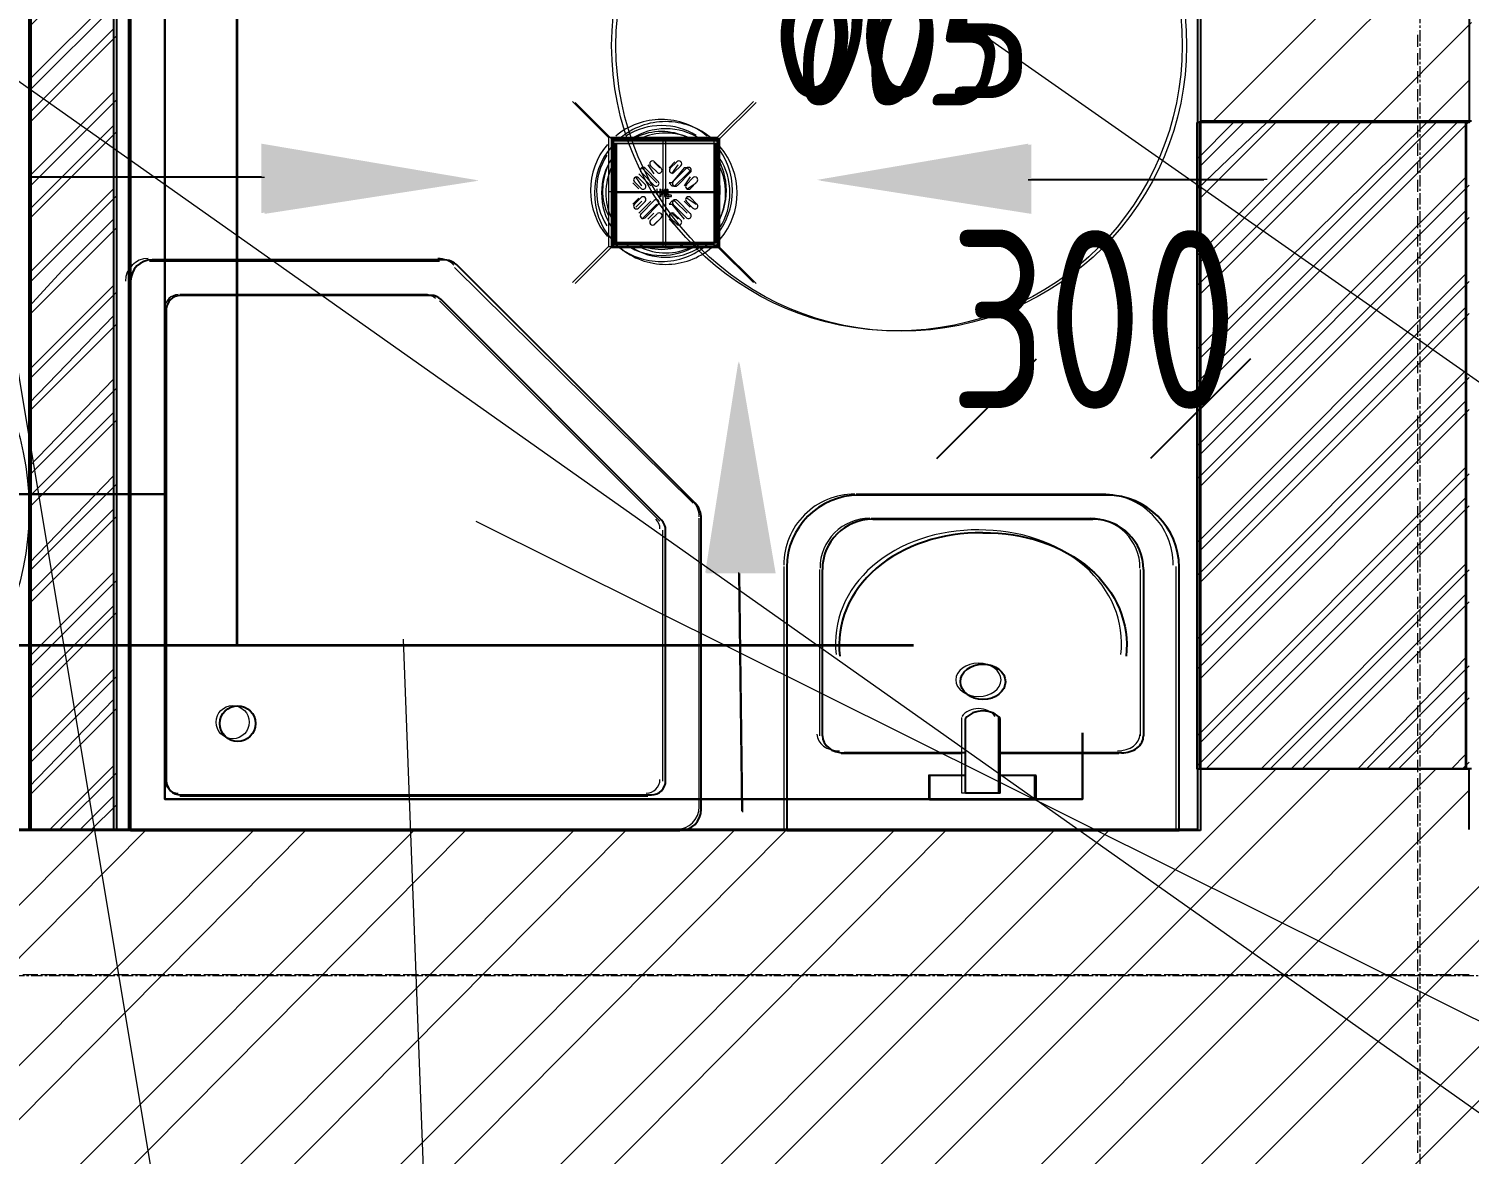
# Model space of a CAD drawing. Header units: millimetres. Extents: x -10178924 to 11692288, y -947381 to 58396.
# Drawn here: x 771508 to 773527, y -792841 to -791264 of the extents above; entities that cross this region are included whole.
import ezdxf

# ---------------------------------------------------------------- set-up
doc = ezdxf.new("R2010")
doc.units = ezdxf.units.MM
doc.linetypes.add('осевая', pattern=[50.8, 31.75, -6.35, 6.35, -6.35])
for name, color, linetype in [('PDF _PDF _Марки помещений', 5, 'Continuous'), ('PDF _ВК_В1', 5, 'Continuous'), ('PDF _ВК_Т3', 1, 'Continuous'), ('PDF _Марки помещений', 5, 'Continuous'), ('PDF _ОСНОВНАЯ', 1, 'Continuous'), ('PDF _Сантех.оборуд НЕТ НА ТХ', 4, 'Continuous'), ('PDF _Стены внутр.1', 7, 'Continuous'), ('PDF _Стены.1', 7, 'Continuous'), ('PDF _Трубопроводы', 7, 'Continuous'), ('Стены внутр.1', 7, 'Continuous'), ('ТХ пищеблок новое 12.09', 252, 'Continuous')]:
    doc.layers.add(name, color=color, linetype=linetype)
for name, color, linetype, true_color in [('PDF _Перегородки', 7, 'Continuous', 0x0037dd), ('PDF _Размеры осевые', 7, 'Continuous', 0x5d6970), ('PDF _САНТЕХНИКА', 140, 'Continuous', 0x00bfff), ('PDF _Стены отделка', 7, 'Continuous', 0xb505c2), ('PDF _штриховка', 7, 'Continuous', 0x95834a)]:
    doc.layers.add(name, color=color, linetype=linetype, true_color=true_color)
doc.layers.add('PDF _Сантехнические приборы', color=7, linetype='Continuous', lineweight=9, true_color=0x767676)
for name, color, linetype, lineweight in [('PDF _Текст', 7, 'Continuous', 5), ('ОСНОВНАЯ', 127, 'Continuous', 35), ('Перегородки', 162, 'Continuous', 9), ('Размеры осевые', 153, 'Continuous', 9), ('Сантех.оборуд НЕТ НА ТХ', 4, 'Continuous', 0), ('Сантехника', 7, 'Continuous', 18), ('Сантехнические приборы', 7, 'Continuous', 9), ('Стены.1', 7, 'Continuous', 25), ('Трубопроводы', 7, 'Continuous', 18), ('ШТРИХОВКА', 252, 'Continuous', 15)]:
    doc.layers.add(name, color=color, linetype=linetype, lineweight=lineweight)
doc.styles.add('ISOCPEUR', font='isocpeui.ttf', dxfattribs={"width": 0.9})
doc.styles.add('ISOCPEUR_1', font='isocpeur.ttf', dxfattribs={"width": 0.78, "height": 240})
doc.styles.add('PDF ISOCPEUR', font='isocpeur.ttf')

# ---------------------------------------------------------------- blocks, each defined once
blk = doc.blocks.new('СНП_Трап с  вертикальным выпуском_ с горизонтальным выпуском_HL - DN50-V261-Этаж 01_Пищеблок')
at = {"layer": 'Сантехника'}
for p, q in [((-75, 75), (-75, -75)), ((-72.9, 72.9), (-75, 75)), ((75, 75), (-75, 75)), ((-72.9, -72.9), (-72.9, 72.9)), ((-72.9, 72.9), (72.9, 72.9)), ((-70, 70), (-70, -70)), ((-70, 70), (70, 70)), ((69, 69), (-69, 69)), ((-69, 69), (-69, -69)), ((69, -69), (69, 69)), ((70, -70), (70, 70)), ((75, 75), (72.9, 72.9)), ((72.9, 72.9), (72.9, -72.9)), ((75, -75), (75, 75)), ((-75, -75), (-72.9, -72.9)), ((-75, -75), (75, -75)), ((72.9, -72.9), (-72.9, -72.9)), ((-70, -70), (70, -70)), ((-69, -69), (69, -69)), ((75, -75), (72.9, -72.9))]:
    blk.add_line(p, q, dxfattribs=at)
for radius, start, end in [(100, 90, 130), (90, 90, 122.25), (84, 90, 115.3943), (100, 50, 90), (90, 57.75, 90), (84, 64.6057, 90), (100, 139.6052, 220.3948), (100, 319.6052, 40.3948), (90, 147.0711, 212.9289), (90, 327.0711, 32.9289), (84, 154.5178, 204.8153), (84, 335.1847, 25.4822), (100, 230, 270), (90, 237.75, 270), (84, 244.6057, 270), (84, 270, 295.3943), (90, 270, 302.25), (100, 270, 310)]:
    blk.add_arc((0, 0), radius, start, end, dxfattribs=at)
at = {"layer": 'Трубопроводы'}
for p, q in [((-6.4, 34.6), (-15.6, 43.8)), ((15.6, 43.8), (6.4, 34.6)), ((-29, 12), (-38.2, 21.2)), ((-34.6, 29), (-16.3, 10.6)), ((-10.6, 16.3), (-29, 34.6)), ((-21.2, 38.2), (-12, 29)), ((29, 34.6), (10.6, 16.3)), ((12, 29), (21.2, 38.2)), ((16.3, 10.6), (34.6, 29)), ((38.2, 21.2), (29, 12)), ((-43.8, 15.6), (-34.6, 6.4)), ((34.6, 6.4), (43.8, 15.6)), ((-43.8, -15.6), (-34.6, -6.4)), ((-29, -12), (-38.2, -21.2)), ((-34.6, -29), (-16.3, -10.6)), ((-10.6, -16.3), (-29, -34.6)), ((29, -34.6), (10.6, -16.3)), ((16.3, -10.6), (34.6, -29)), ((38.2, -21.2), (29, -12)), ((34.6, -6.4), (43.8, -15.6)), ((-21.2, -38.2), (-12, -29)), ((-6.4, -34.6), (-15.6, -43.8)), ((15.6, -43.8), (6.4, -34.6)), ((12, -29), (21.2, -38.2))]:
    blk.add_line(p, q, dxfattribs=at)
at = {"layer": 'Трубопроводы', "lineweight": 9}
for p, q in [((-8.2, 4.2), (-8.2, -4.3)), ((-6.4, 1.6), (-6.4, 4.2)), ((-2.7, 0.9), (-5.7, 0.9)), ((-1.9, 1.6), (-1.9, 4.2)), ((-0.2, -4.3), (-0.2, 4.2)), ((1.7, 4.2), (1.7, -4.3)), ((3.4, -2.5), (3.4, 4.2)), ((-6.4, -4.3), (-6.4, -1.6)), ((-5.7, -0.9), (-2.7, -0.9)), ((-1.9, -1.6), (-1.9, -4.3)), ((2.4, -5), (7.4, -5)), ((7.4, -3.2), (4.2, -3.2))]:
    blk.add_line(p, q, dxfattribs=at)
at = {"layer": 'Трубопроводы'}
for centre, start, end in [((-18.4, 41), 45, 225), ((18.4, 41), 315, 135), ((-41, 18.4), 45, 225), ((-31.8, 31.8), 45, 225), ((-9.2, 31.8), 225, 45), ((9.2, 31.8), 135, 315), ((31.8, 31.8), 315, 135), ((41, 18.4), 315, 135), ((-31.8, 9.2), 225, 45), ((-13.4, 13.4), 225, 45), ((13.4, 13.4), 135, 315), ((31.8, 9.2), 135, 315), ((-41, -18.4), 135, 315), ((-31.8, -9.2), 315, 135), ((-13.4, -13.4), 315, 135), ((13.4, -13.4), 45, 225), ((31.8, -9.2), 45, 225), ((41, -18.4), 225, 45), ((-31.8, -31.8), 135, 315), ((-18.4, -41), 135, 315), ((-9.2, -31.8), 315, 135), ((9.2, -31.8), 45, 225), ((18.4, -41), 225, 45), ((31.8, -31.8), 225, 45)]:
    blk.add_arc(centre, 4, start, end, dxfattribs=at)
at = {"layer": 'Трубопроводы', "lineweight": 9}
for centre, radius, start, end in [((-7.3, 4.2), 0.875, 0, 180), ((-5.7, 1.6), 0.75, 180, 270), ((-2.7, 1.6), 0.75, 270, 360), ((-1, 4.2), 0.875, 0, 180), ((2.5, 4.2), 0.875, 0, 180), ((-7.3, -4.3), 0.875, 180, 360), ((-5.7, -1.6), 0.75, 90, 180), ((-2.7, -1.6), 0.75, 0, 90), ((-1, -4.3), 0.875, 180, 360), ((2.4, -4.3), 0.75, 180, 270), ((4.2, -2.5), 0.75, 180, 270), ((7.4, -4.1), 0.875, 270, 90)]:
    blk.add_arc(centre, radius, start, end, dxfattribs=at)
blk = doc.blocks.new('_Oblique')
at = {"color": 0, "linetype": 'ByBlock', "lineweight": -2}
blk.add_line((-0.5, -0.5), (0.5, 0.5), dxfattribs=at)
blk = doc.blocks.new('A$C5282721b')
at = {"layer": 'Перегородки', "lineweight": 20, "true_color": 0x000000, "transparency": 33554687}
h = blk.add_hatch(dxfattribs=at)
h.set_pattern_fill('ANSI32', color=18, scale=10)
h.set_pattern_definition([(45, (-3081.59, 241515.3), (-67.35192, 67.35192), []), (45, (-3036.69, 241515.3), (-67.35192, 67.35192), [])])
h.paths.add_polyline_path([(49152.073, -10813.422), (49152.073, -11596.906), (49272.073, -11596.906), (49272.073, -10813.422)])
h.paths.add_polyline_path([(49152.073, -10813.422), (49272.073, -10813.422), (49272.073, -9333.422), (49152.073, -9333.422), (49152.073, -9823.422)])
h.paths.add_polyline_path([(50792.073, -7673.422), (50792.073, -7553.422), (48997.987, -7553.422), (48997.987, -7673.422)])
h = blk.add_hatch(dxfattribs=at)
h.set_pattern_fill('ANSI32', color=18, scale=10)
h.set_pattern_definition([(45, (-2681.59, 241515.3), (-67.35192, 67.35192), []), (45, (-2636.69, 241515.3), (-67.35192, 67.35192), [])])
h.paths.add_polyline_path([(50792.073, -10604.545), (50792.073, -11091.301), (50792.073, -11510.474), (51168.725, -11510.474), (51168.725, -10604.545)])
at = {"layer": 'ШТРИХОВКА', "ltscale": 100, "true_color": 0x000000, "transparency": 33554687}
h = blk.add_hatch(dxfattribs=at)
h.set_pattern_fill('ANSI31', color=18, scale=50)
h.set_pattern_definition([(45, (-78432.53, 22970.06), (-112.2532, 112.2532), [])])
h.paths.add_polyline_path([(51172.073, -6080.061), (51172.073, -6258.074), (50792.073, -6258.074), (50792.073, -5660.061), (53709.391, -5660.061), (53709.391, -5442.061), (54269.391, -5442.061), (54269.391, -12156.906), (47519.391, -12156.906), (47519.391, -11596.906), (50792.073, -11596.906), (50792.073, -11510.474), (51172.073, -11510.474), (51172.073, -11596.906), (53709.391, -11596.906), (53709.391, -6080.061)])
h = blk.add_hatch(dxfattribs=at)
h.set_pattern_fill('ANSI31', color=18, scale=50)
h.set_pattern_definition([(45, (-81439.85, 21183.47), (-112.2532, 112.2532), [])])
h.paths.add_polyline_path([(50792.073, -7328.074), (50792.074, -7328.074), (51172.073, -7328.074), (51172.073, -10602.56), (50792.073, -10602.56)])
at = {"layer": 'PDF _Марки помещений', "color": 18, "lineweight": 9, "true_color": 0x000000, "transparency": 33554687}
for centre in [(50372.383, -10497.01), (48749.542, -11147.48)]:
    blk.add_circle(centre, 400.064, dxfattribs=at)
at = {"layer": 'ОСНОВНАЯ', "color": 18, "ltscale": 100, "true_color": 0x000000, "transparency": 33554687}
blk.add_line((50792.073, -11510.474), (50792.073, -10602.56), dxfattribs=at)
at = {"layer": 'Перегородки', "color": 18, "linetype": 'Continuous', "lineweight": 25, "true_color": 0x000000, "transparency": 33554687}
for p, q in [((49152.073, -9333.422), (49152.073, -10813.422)), ((49272.073, -9333.422), (49272.073, -10813.422)), ((49292.073, -9353.422), (49292.073, -10813.422)), ((49152.073, -10813.422), (49152.073, -11596.906)), ((49272.073, -10813.422), (49272.073, -11596.906)), ((49292.073, -10813.422), (49292.073, -11596.906))]:
    blk.add_line(p, q, dxfattribs=at)
at = {"layer": 'Размеры осевые', "color": 251, "linetype": 'осевая', "ltscale": 0.5, "transparency": 33554687}
for p, q in [((51100, -19000), (51100, 1500)), ((-9750, -11800), (57900, -11800))]:
    blk.add_line(p, q, dxfattribs=at)
at = {"layer": 'Сантех.оборуд НЕТ НА ТХ', "color": 18, "true_color": 0x000000, "transparency": 33554687}
for points in [[(49915.073, -10576.422), (49965.873, -10627.222), (49965.873, -10779.623), (50118.274, -10779.623), (50118.274, -10627.222), (49965.873, -10627.222)], [(50169.074, -10576.422), (50118.274, -10627.222)], [(50042.073, -10627.222), (50042.073, -10779.623)], [(50118.274, -10703.422), (49965.873, -10703.422)], [(49915.073, -10830.423), (49965.873, -10779.623)], [(50118.274, -10779.623), (50169.074, -10830.423)]]:
    blk.add_lwpolyline(points, dxfattribs=at)
at = {"layer": 'Сантехника', "color": 18, "true_color": 0x000000, "transparency": 33554687}
for p, q in [((49729.647, -10796.906), (49322.073, -10796.906)), ((50083.287, -11138.12), (49750.86, -10805.693)), ((49292.073, -10826.906), (49292.073, -11596.906)), ((49713.079, -10846.906), (49362.073, -10846.906)), ((50036.216, -11161.759), (49727.221, -10852.764)), ((49342.073, -10866.906), (49342.073, -11526.906)), ((50092.073, -11566.906), (50092.073, -11159.333)), ((50042.073, -11526.906), (50042.073, -11175.901)), ((49362.073, -11546.906), (50022.073, -11546.906)), ((49292.073, -11596.906), (50062.073, -11596.906))]:
    blk.add_line(p, q, dxfattribs=at)
blk.add_circle((49442.073, -11446.906), 25, dxfattribs=at)
for centre, radius, start, end in [((49322.073, -10826.906), 30, 90, 180), ((49729.647, -10826.906), 30, 45, 90), ((49362.073, -10866.906), 20, 90, 180), ((49713.079, -10866.906), 20, 45, 90), ((50062.073, -11159.333), 30, 0, 45), ((50022.073, -11175.901), 20, 0, 45), ((49362.073, -11526.906), 20, 180, 270), ((50022.073, -11526.906), 20, 270, 0), ((50062.073, -11566.906), 30, 270, 0)]:
    blk.add_arc(centre, radius, start, end, dxfattribs=at)
at = {"layer": 'Сантехнические приборы', "color": 18, "true_color": 0x000000, "transparency": 33554559}
for points in [[(49479.723, -10681.94), (49153.755, -10681.94)], [(49479.723, -10681.94), (49153.755, -10681.94)], [(50554.997, -10684.056), (50885.199, -10684.056)], [(50554.997, -10684.056), (50885.199, -10684.056)], [(50145.553, -11236.51), (50149.787, -11570.945)]]:
    blk.add_lwpolyline(points, dxfattribs=at)
for points in [[(49479.723, -10635.373), (49780.292, -10686.173), (49479.723, -10732.74)], [(50554.997, -10732.74), (50258.662, -10686.173), (50554.997, -10635.373)], [(50098.986, -11236.51), (50145.553, -10940.175), (50196.353, -11236.51)]]:
    blk.add_solid(points, dxfattribs=at)
at = {"layer": 'Стены внутр.1', "color": 18, "true_color": 0x000000, "transparency": 33554687}
blk.add_line((50792.073, -10331.966), (50792.073, -10551.966), dxfattribs=at)
at = {"layer": 'Стены внутр.1', "color": 18, "linetype": 'Continuous', "true_color": 0x000000, "transparency": 33554687}
for p, q in [((51172.073, -10602.56), (50792.073, -10602.56)), ((51172.073, -11510.474), (50792.073, -11510.474))]:
    blk.add_line(p, q, dxfattribs=at)
at = {"layer": 'Стены внутр.1', "color": 18, "linetype": 'Continuous', "true_color": 0x000000, "transparency": 33554687, "flags": 128}
for points in [[(50792.073, -10551.966), (50792.073, -10602.56)], [(50792.073, -11510.474), (50792.073, -11596.906)]]:
    blk.add_lwpolyline(points, dxfattribs=at)
at = {"layer": 'Стены.1', "color": 18, "linetype": 'Continuous', "true_color": 0x000000, "transparency": 33554687, "flags": 128}
blk.add_lwpolyline([(50792.073, -11596.906), (46664.121, -11596.906)], dxfattribs=at)
at = {"layer": 'ТХ пищеблок новое 12.09', "transparency": 33554687}
for p, q in [((49729.647, -10796.906), (49322.073, -10796.906)), ((50083.287, -11138.12), (49750.86, -10805.693)), ((49292.073, -10826.906), (49292.073, -11596.906)), ((49713.079, -10846.906), (49362.073, -10846.906)), ((50036.216, -11161.759), (49727.221, -10852.764)), ((49342.073, -10866.906), (49342.073, -11526.906)), ((50660.785, -11126.906), (50312.935, -11126.906)), ((50092.073, -11566.906), (50092.073, -11159.333)), ((50332.539, -11160.381), (50641.18, -11160.381)), ((50042.073, -11526.906), (50042.073, -11175.901)), ((50211.86, -11227.982), (50211.86, -11596.906)), ((50261.787, -11464.106), (50261.787, -11231.134)), ((50711.933, -11231.134), (50711.933, -11464.106)), ((50761.86, -11596.906), (50761.86, -11227.982)), ((50462.416, -11544.536), (50462.416, -11439.911)), ((50511.304, -11544.536), (50511.304, -11439.911)), ((50462.416, -11488.113), (50292.342, -11488.113)), ((50681.378, -11488.113), (50511.304, -11488.113)), ((50411.97, -11519.733), (50411.97, -11553.208)), ((50462.416, -11519.733), (50411.97, -11519.733)), ((50561.75, -11519.733), (50511.304, -11519.733)), ((50561.75, -11553.208), (50561.75, -11519.733)), ((49362.073, -11546.906), (50022.073, -11546.906)), ((50511.304, -11544.536), (50462.416, -11544.536)), ((50411.97, -11553.208), (50561.75, -11553.208)), ((49292.073, -11596.906), (50062.073, -11596.906)), ((50211.86, -11596.906), (50761.86, -11596.906))]:
    blk.add_line(p, q, dxfattribs=at)
blk.add_circle((49442.073, -11446.906), 25, dxfattribs=at)
for centre, radius, start, end in [((49322.073, -10826.906), 30, 90, 180), ((49729.647, -10826.906), 30, 45, 90), ((49362.073, -10866.906), 20, 90, 180), ((49713.079, -10866.906), 20, 45, 90), ((50062.073, -11159.333), 30, 0, 45), ((50312.935, -11227.982), 101.075, 90, 180), ((50660.785, -11227.982), 101.075, 0, 90), ((50022.073, -11175.901), 20, 0, 45), ((50332.539, -11231.134), 70.753, 90, 180), ((50641.18, -11231.134), 70.753, 0, 90), ((49362.073, -11526.906), 20, 180, 270), ((50022.073, -11526.906), 20, 270, 0), ((50062.073, -11566.906), 30, 270, 0)]:
    blk.add_arc(centre, radius, start, end, dxfattribs=at)
for centre, major_axis, ratio, start_param, end_param in [((50494.976, -11345.971), (-208.803, 23.641), 0.78936968, -1.44322608, 0.1813311), ((50486.86, -11451.761), (28.722, 0), 0.78571429, 0.55281555, 2.5887771), ((50292.342, -11464.106), (30.555, 0), 0.78571429, -3.14159265, -1.57079633), ((50681.378, -11464.106), (30.555, 0), 0.78571429, -1.57079633, 0)]:
    blk.add_ellipse(centre, major_axis=major_axis, ratio=ratio, start_param=start_param, end_param=end_param, dxfattribs=at)
at = {"layer": 'ТХ пищеблок новое 12.09', "transparency": 33554687, "extrusion": (0, 0, -1)}
blk.add_ellipse((50478.843, -11345.971), major_axis=(208.803, 23.641), ratio=0.78936968, start_param=-1.44322608, end_param=0.1813311, dxfattribs=at)
at = {"layer": 'ТХ пищеблок новое 12.09', "transparency": 33554687}
blk.add_ellipse((50486.91, -11388.289), major_axis=(31.567, 0), ratio=0.78571429, dxfattribs=at)
at = {"layer": 'PDF _Стены отделка', "ltscale": 0.1, "transparency": 33554687, "xscale": 140, "yscale": 140, "zscale": 140}
blk.add_blockref('_Oblique', (50492.073, -11005.629), dxfattribs=at)
at = {"layer": 'PDF _Стены отделка', "ltscale": 0.1, "transparency": 33554687, "xscale": 140, "yscale": 140, "zscale": 140, "rotation": 180}
blk.add_blockref('_Oblique', (50792.073, -11005.629), dxfattribs=at)
at = {"layer": 'Сантех.оборуд НЕТ НА ТХ', "color": 18, "true_color": 0x000000, "transparency": 33554687}
blk.add_blockref('СНП_Трап с  вертикальным выпуском_ с горизонтальным выпуском_HL - DN50-V261-Этаж 01_Пищеблок', (50042.223, -10703.422), dxfattribs=at)
at = {"layer": 'PDF _Марки помещений', "color": 18, "lineweight": 9, "true_color": 0x000000, "transparency": 33554687, "insert": (50209.41, -10580.725), "char_height": 175, "attachment_point": 7, "style": 'ISOCPEUR'}
blk.add_mtext('{\\W0.8;005}', dxfattribs=at)
at = {"layer": 'PDF _Стены отделка', "ltscale": 0.1, "transparency": 33554687, "insert": (50642.073, -10880.629), "char_height": 250, "attachment_point": 5, "style": 'ISOCPEUR_1'}
blk.add_mtext('\\A1;300', dxfattribs=at)

msp = doc.modelspace()

# ---------------------------------------------------------------- linework, layer by layer
at = {"layer": 'PDF _PDF _Марки помещений', "lineweight": 9}
msp.add_circle((772725, -791287.1), 400, dxfattribs=at)
at = {"layer": 'PDF _ВК_В1', "lineweight": 30}
for points in [[(771698.4, -790489.1), (771698.4, -792343.2), (772985.3, -792343.2), (772985.3, -792250.1)], [(771698.4, -791915.7), (768798.7, -791915.7)]]:
    msp.add_lwpolyline(points, dxfattribs=at)
at = {"layer": 'PDF _ВК_Т3', "lineweight": 35}
for points in [[(771800, -792127.4), (771800, -790489.1)], [(769497.1, -792127.4), (770212.5, -792127.4), (771744.9, -792127.4)], [(771745, -792127.4), (772748.2, -792127.4)]]:
    msp.add_lwpolyline(points, dxfattribs=at)
at = {"layer": 'PDF _ОСНОВНАЯ', "lineweight": 35}
for points in [[(773146.2, -792301), (773146.2, -791395.1)], [(773523, -792301), (773523, -791395.1)]]:
    msp.add_lwpolyline(points, dxfattribs=at)
at = {"layer": 'PDF _Перегородки', "color": 5, "lineweight": 25}
for points in [[(771507.9, -790125), (771507.9, -791602.4)], [(772113.3, -790125), (771626.4, -790125), (771626.4, -791602.4), (771626.4, -792385.5)], [(772113.3, -790146.2), (771647.6, -790146.2), (771647.6, -791602.4), (771647.6, -792385.5)], [(771507.9, -791602.5), (771507.9, -792385.6)]]:
    msp.add_lwpolyline(points, dxfattribs=at)
at = {"layer": 'PDF _Перегородки', "color": 5, "lineweight": 20}
for points in [[(771507.9, -791335.8), (771626.4, -791217.2)], [(771507.9, -791382.3), (771626.4, -791263.8)], [(771507.9, -791471.2), (771626.4, -791352.7)], [(771507.9, -791517.8), (771626.4, -791399.3)], [(773146.2, -791445.8), (773197, -791395)], [(773146.2, -791581.3), (773332.5, -791395)], [(773146.2, -791712.5), (773467.9, -791395)], [(773146.2, -791488.2), (773243.6, -791395)], [(773146.2, -791623.6), (773374.8, -791395)], [(773146.2, -791759.1), (773510.3, -791395)], [(771507.9, -791606.7), (771512.1, -791602.5), (771626.4, -791488.2)], [(773146.2, -791848), (773523, -791471.2)], [(773146.2, -791894.6), (773523, -791517.8)], [(771507.9, -791653.3), (771554.5, -791602.5), (771626.4, -791530.5)], [(773146.2, -791983.5), (773523, -791606.7)], [(771507.9, -791742.2), (771626.4, -791623.6)], [(771507.9, -791788.7), (771626.4, -791666)], [(773146.2, -792030), (773523, -791653.3)], [(773146.2, -792118.9), (773523, -791742.2)], [(771507.9, -791877.6), (771626.4, -791754.9)], [(773146.2, -792161.3), (773523, -791784.5)], [(771507.9, -791920), (771626.4, -791801.4)], [(771507.9, -792013.1), (771626.4, -791890.3)], [(773146.2, -792254.4), (773523, -791877.6)], [(773146.2, -792296.7), (773523, -791920)], [(771507.9, -792055.4), (771626.4, -791936.9)], [(773235.1, -792301), (773523, -792013.1)], [(771507.9, -792144.3), (771626.4, -792025.8)], [(771507.9, -792190.9), (771626.4, -792072.4)], [(773277.4, -792301), (773523, -792055.4)], [(773370.6, -792301), (773523, -792144.3)], [(771507.9, -792279.8), (771626.4, -792161.3)], [(773412.9, -792301), (773523, -792190.9)], [(771507.9, -792326.4), (771626.4, -792203.6)], [(773501.8, -792301), (773523, -792279.8)], [(771537.5, -792385.6), (771626.4, -792296.7)], [(771579.9, -792385.6), (771626.4, -792339.1)]]:
    msp.add_lwpolyline(points, dxfattribs=at)
at = {"layer": 'PDF _Размеры осевые', "lineweight": 9}
for points in [[(773455.2, -791268), (773455.2, -791268)], [(773455.2, -791289.2), (773455.2, -791272.3)], [(773455.2, -791293.4), (773455.2, -791293.4)], [(773455.2, -791314.6), (773455.2, -791297.7)], [(773455.2, -791318.8), (773455.2, -791318.8)], [(773455.2, -791340), (773455.2, -791323.1)], [(773455.2, -791344.2), (773455.2, -791344.2)], [(773455.2, -791365.4), (773455.2, -791348.5)], [(773455.2, -791369.6), (773455.2, -791369.6)], [(773455.2, -791390.8), (773455.2, -791373.9)], [(773455.2, -791395), (773455.2, -791395)], [(773455.2, -791416.2), (773455.2, -791399.3)], [(773455.2, -791420.4), (773455.2, -791420.4)], [(773455.2, -791441.6), (773455.2, -791424.7)], [(773455.2, -791445.8), (773455.2, -791445.8)], [(773455.2, -791467), (773455.2, -791450.1)], [(773455.2, -791471.2), (773455.2, -791471.2)], [(773455.2, -791492.4), (773455.2, -791475.5)], [(773455.2, -791496.6), (773455.2, -791496.6)], [(773455.2, -791517.8), (773455.2, -791500.9)], [(773455.2, -791522), (773455.2, -791522)], [(773455.2, -791543.2), (773455.2, -791526.3)], [(773455.2, -791547.4), (773455.2, -791547.4)], [(773455.2, -791568.6), (773455.2, -791551.7)], [(773455.2, -791572.8), (773455.2, -791572.8)], [(773455.2, -791594), (773455.2, -791577.1)], [(773455.2, -791598.2), (773455.2, -791598.2)], [(773455.2, -791619.4), (773455.2, -791602.5)], [(773455.2, -791623.6), (773455.2, -791623.6)], [(773455.2, -791644.8), (773455.2, -791627.9)], [(773455.2, -791649), (773455.2, -791649)], [(773455.2, -791670.2), (773455.2, -791653.3)], [(773455.2, -791674.4), (773455.2, -791674.4)], [(773455.2, -791695.6), (773455.2, -791678.7)], [(773455.2, -791699.8), (773455.2, -791699.8)], [(773455.2, -791721), (773455.2, -791704.1)], [(773455.2, -791725.2), (773455.2, -791725.2)], [(773455.2, -791746.4), (773455.2, -791729.5)], [(773455.2, -791750.6), (773455.2, -791750.6)], [(773455.2, -791771.8), (773455.2, -791754.9)], [(773455.2, -791776), (773455.2, -791776)], [(773455.2, -791797.2), (773455.2, -791780.3)], [(773455.2, -791801.4), (773455.2, -791801.4)], [(773455.2, -791822.6), (773455.2, -791805.7)], [(773455.2, -791826.8), (773455.2, -791826.8)], [(773455.2, -791848), (773455.2, -791831.1)], [(773455.2, -791852.2), (773455.2, -791852.2)], [(773455.2, -791873.4), (773455.2, -791856.5)], [(773455.2, -791877.6), (773455.2, -791877.6)], [(773455.2, -791898.8), (773455.2, -791881.9)], [(773455.2, -791903), (773455.2, -791903)], [(773455.2, -791924.2), (773455.2, -791907.3)], [(773455.2, -791928.4), (773455.2, -791928.4)], [(773455.2, -791949.6), (773455.2, -791932.7)], [(773455.2, -791953.8), (773455.2, -791953.8)], [(773455.2, -791975), (773455.2, -791958.1)], [(773455.2, -791979.2), (773455.2, -791979.2)], [(773455.2, -792000.4), (773455.2, -791983.5)], [(773455.2, -792004.6), (773455.2, -792004.6)], [(773455.2, -792025.8), (773455.2, -792008.9)], [(773455.2, -792030), (773455.2, -792030)], [(773455.2, -792051.2), (773455.2, -792034.3)], [(773455.2, -792055.4), (773455.2, -792055.4)], [(773455.2, -792076.6), (773455.2, -792059.7)], [(773455.2, -792080.8), (773455.2, -792080.8)], [(773455.2, -792102), (773455.2, -792085.1)], [(773455.2, -792106.2), (773455.2, -792106.2)], [(773455.2, -792127.4), (773455.2, -792110.5)], [(773455.2, -792131.6), (773455.2, -792131.6)], [(773455.2, -792152.8), (773455.2, -792135.9)], [(773455.2, -792157), (773455.2, -792157)], [(773455.2, -792178.2), (773455.2, -792161.3)], [(773455.2, -792182.4), (773455.2, -792182.4)], [(773455.2, -792203.6), (773455.2, -792186.7)], [(773455.2, -792207.8), (773455.2, -792207.8)], [(773455.2, -792229), (773455.2, -792212.1)], [(773455.2, -792233.2), (773455.2, -792233.2)], [(773455.2, -792254.4), (773455.2, -792237.5)], [(773455.2, -792258.6), (773455.2, -792258.6)], [(773455.2, -792279.8), (773455.2, -792262.9)], [(773455.2, -792284), (773455.2, -792284)], [(773455.2, -792305.2), (773455.2, -792288.3)], [(773455.2, -792309.4), (773455.2, -792309.4)], [(773455.2, -792330.6), (773455.2, -792313.7)], [(773455.2, -792334.8), (773455.2, -792334.8)], [(773455.2, -792356), (773455.2, -792339.1)], [(773455.2, -792360.2), (773455.2, -792360.2)], [(773455.2, -792381.4), (773455.2, -792364.5)], [(773455.2, -792385.6), (773455.2, -792385.6)], [(773455.2, -792406.8), (773455.2, -792389.9)], [(773455.2, -792411), (773455.2, -792411)], [(773455.2, -792432.2), (773455.2, -792415.3)], [(773455.2, -792436.4), (773455.2, -792436.4)], [(773455.2, -792457.6), (773455.2, -792440.7)], [(773455.2, -792461.8), (773455.2, -792461.8)], [(773455.2, -792483), (773455.2, -792466.1)], [(773455.2, -792487.2), (773455.2, -792487.2)], [(773455.2, -792508.4), (773455.2, -792491.5)], [(773455.2, -792512.6), (773455.2, -792512.6)], [(773455.2, -792533.8), (773455.2, -792516.9)], [(773455.2, -792538), (773455.2, -792538)], [(773455.2, -792559.2), (773455.2, -792542.3)], [(773455.2, -792563.4), (773455.2, -792563.4)], [(773455.2, -792584.6), (773455.2, -792567.7)], [(771499.4, -792588.8), (771503.7, -792588.8), (771520.6, -792588.8)], [(771524.8, -792588.8), (771529.1, -792588.8), (771546, -792588.8)], [(771550.2, -792588.8), (771554.5, -792588.8), (771571.4, -792588.8)], [(771575.6, -792588.8), (771579.9, -792588.8), (771596.8, -792588.8)], [(771601, -792588.8), (771605.3, -792588.8), (771622.2, -792588.8)], [(771626.4, -792588.8), (771630.7, -792588.8), (771647.6, -792588.8)], [(771651.8, -792588.8), (771656.1, -792588.8), (771673, -792588.8)], [(771677.2, -792588.8), (771681.5, -792588.8), (771698.4, -792588.8)], [(771702.6, -792588.8), (771706.9, -792588.8), (771723.8, -792588.8)], [(771728, -792588.8), (771732.3, -792588.8), (771749.2, -792588.8)], [(771753.4, -792588.8), (771757.7, -792588.8), (771774.6, -792588.8)], [(771778.8, -792588.8), (771783.1, -792588.8), (771800, -792588.8)], [(771804.2, -792588.8), (771808.5, -792588.8), (771825.4, -792588.8)], [(771829.6, -792588.8), (771833.9, -792588.8), (771850.8, -792588.8)], [(771855, -792588.8), (771859.3, -792588.8), (771876.2, -792588.8)], [(771880.4, -792588.8), (771884.7, -792588.8), (771901.6, -792588.8)], [(771905.8, -792588.8), (771910.1, -792588.8), (771927, -792588.8)], [(771931.2, -792588.8), (771935.5, -792588.8), (771952.4, -792588.8)], [(771956.6, -792588.8), (771960.9, -792588.8), (771977.8, -792588.8)], [(771982, -792588.8), (771986.3, -792588.8), (772003.2, -792588.8)], [(772007.4, -792588.8), (772011.7, -792588.8), (772028.6, -792588.8)], [(772032.8, -792588.8), (772037.1, -792588.8), (772054, -792588.8)], [(772058.2, -792588.8), (772062.5, -792588.8), (772079.4, -792588.8)], [(772083.6, -792588.8), (772087.9, -792588.8), (772104.8, -792588.8)], [(772109, -792588.8), (772113.3, -792588.8), (772130.2, -792588.8)], [(772134.4, -792588.8), (772138.7, -792588.8), (772155.6, -792588.8)], [(772159.8, -792588.8), (772164.1, -792588.8), (772181, -792588.8)], [(772185.2, -792588.8), (772189.5, -792588.8), (772206.4, -792588.8)], [(772210.6, -792588.8), (772214.9, -792588.8), (772231.8, -792588.8)], [(772236, -792588.8), (772240.3, -792588.8), (772257.2, -792588.8)], [(772261.4, -792588.8), (772265.7, -792588.8), (772282.6, -792588.8)], [(772286.8, -792588.8), (772291.1, -792588.8), (772308, -792588.8)], [(772312.2, -792588.8), (772316.5, -792588.8), (772333.4, -792588.8)], [(772337.6, -792588.8), (772341.9, -792588.8), (772358.8, -792588.8)], [(772363, -792588.8), (772367.3, -792588.8), (772384.2, -792588.8)], [(772388.4, -792588.8), (772392.7, -792588.8), (772409.6, -792588.8)], [(772413.8, -792588.8), (772418.1, -792588.8), (772435, -792588.8)], [(772439.2, -792588.8), (772443.5, -792588.8), (772460.4, -792588.8)], [(772464.6, -792588.8), (772468.9, -792588.8), (772485.8, -792588.8)], [(772490, -792588.8), (772494.3, -792588.8), (772511.2, -792588.8)], [(772515.4, -792588.8), (772519.7, -792588.8), (772536.6, -792588.8)], [(772540.8, -792588.8), (772545.1, -792588.8), (772562, -792588.8)], [(772566.2, -792588.8), (772570.5, -792588.8), (772587.4, -792588.8)], [(772591.6, -792588.8), (772595.9, -792588.8), (772612.8, -792588.8)], [(772617, -792588.8), (772621.3, -792588.8), (772638.2, -792588.8)], [(772642.4, -792588.8), (772646.7, -792588.8), (772663.6, -792588.8)], [(772667.8, -792588.8), (772672.1, -792588.8), (772689, -792588.8)], [(772693.2, -792588.8), (772697.5, -792588.8), (772714.4, -792588.8)], [(772718.6, -792588.8), (772722.9, -792588.8), (772739.8, -792588.8)], [(772744, -792588.8), (772748.3, -792588.8), (772765.2, -792588.8)], [(772769.4, -792588.8), (772773.7, -792588.8), (772790.6, -792588.8)], [(772794.8, -792588.8), (772799.1, -792588.8), (772816, -792588.8)], [(772820.2, -792588.8), (772824.5, -792588.8), (772841.4, -792588.8)], [(772845.6, -792588.8), (772849.9, -792588.8), (772866.8, -792588.8)], [(772871, -792588.8), (772875.3, -792588.8), (772892.2, -792588.8)], [(772896.4, -792588.8), (772900.7, -792588.8), (772917.6, -792588.8)], [(772921.8, -792588.8), (772926.1, -792588.8), (772943, -792588.8)], [(772947.2, -792588.8), (772951.5, -792588.8), (772968.4, -792588.8)], [(772972.6, -792588.8), (772976.9, -792588.8), (772993.8, -792588.8)], [(772998, -792588.8), (773002.3, -792588.8), (773019.2, -792588.8)], [(773023.4, -792588.8), (773027.7, -792588.8), (773044.6, -792588.8)], [(773048.8, -792588.8), (773053.1, -792588.8), (773070, -792588.8)], [(773074.2, -792588.8), (773078.5, -792588.8), (773095.4, -792588.8)], [(773099.6, -792588.8), (773103.9, -792588.8), (773120.8, -792588.8)], [(773125, -792588.8), (773129.3, -792588.8), (773146.2, -792588.8)], [(773150.4, -792588.8), (773154.7, -792588.8), (773171.6, -792588.8)], [(773175.8, -792588.8), (773180.1, -792588.8), (773197, -792588.8)], [(773201.2, -792588.8), (773205.5, -792588.8), (773222.4, -792588.8)], [(773226.6, -792588.8), (773230.9, -792588.8), (773247.8, -792588.8)], [(773252, -792588.8), (773256.3, -792588.8), (773273.2, -792588.8)], [(773277.4, -792588.8), (773281.7, -792588.8), (773298.6, -792588.8)], [(773302.8, -792588.8), (773307.1, -792588.8), (773324, -792588.8)], [(773328.2, -792588.8), (773332.5, -792588.8), (773349.4, -792588.8)], [(773353.6, -792588.8), (773357.9, -792588.8), (773374.8, -792588.8)], [(773379, -792588.8), (773383.3, -792588.8), (773400.2, -792588.8)], [(773404.4, -792588.8), (773408.7, -792588.8), (773425.6, -792588.8)], [(773429.8, -792588.8), (773434.1, -792588.8), (773451, -792588.8)], [(773455.2, -792588.8), (773459.5, -792588.8), (773476.4, -792588.8)], [(773455.2, -792588.8), (773455.2, -792588.8)], [(773455.2, -792610), (773455.2, -792593.1)], [(773480.6, -792588.8), (773484.9, -792588.8), (773501.8, -792588.8)], [(773506, -792588.8), (773510.3, -792588.8), (773527.2, -792588.8)], [(773455.2, -792614.2), (773455.2, -792614.2)], [(773455.2, -792635.4), (773455.2, -792618.5)], [(773455.2, -792639.6), (773455.2, -792639.6)], [(773455.2, -792660.8), (773455.2, -792643.9)], [(773455.2, -792665), (773455.2, -792665)], [(773455.2, -792686.2), (773455.2, -792669.3)], [(773455.2, -792690.4), (773455.2, -792690.4)], [(773455.2, -792711.6), (773455.2, -792694.7)], [(773455.2, -792715.8), (773455.2, -792715.8)], [(773455.2, -792737), (773455.2, -792720.1)], [(773455.2, -792741.2), (773455.2, -792741.2)], [(773455.2, -792762.4), (773455.2, -792745.5)], [(773455.2, -792766.6), (773455.2, -792766.6)], [(773455.2, -792787.8), (773455.2, -792770.9)], [(773455.2, -792792), (773455.2, -792792)], [(773455.2, -792813.2), (773455.2, -792796.3)], [(773455.2, -792817.4), (773455.2, -792817.4)], [(773455.2, -792838.6), (773455.2, -792821.7)]]:
    msp.add_lwpolyline(points, dxfattribs=at)
at = {"layer": 'PDF _Сантех.оборуд НЕТ НА ТХ', "color": 252, "lineweight": 0, "true_color": 0x989898}
for points in [[(772269.9, -791365.4), (772320.7, -791416.2), (772320.7, -791568.6), (772473.1, -791568.6), (772473.1, -791416.2), (772320.7, -791416.2)], [(772523.9, -791365.4), (772473.1, -791416.2)], [(772396.9, -791416.2), (772396.9, -791568.6)], [(772473.1, -791492.4), (772320.7, -791492.4)], [(772269.9, -791619.4), (772320.7, -791568.6)], [(772473.1, -791568.6), (772523.9, -791619.4)]]:
    msp.add_lwpolyline(points, dxfattribs=at)
at = {"layer": 'PDF _САНТЕХНИКА', "lineweight": 9}
for points in [[(772458.7, -791414.1, 0.176357), (772394.8, -791390.8, 0.176313), (772330.8, -791414.1)], [(772443.4, -791413.3, 0.141667), (772394.8, -791399.3, 0.141667), (772346.2, -791413.3)], [(772430.2, -791415.7, 0.111302), (772394.8, -791407.7, 0.111197), (772359.4, -791415.7)], [(772330.8, -791566.5, 0.176357), (772394.8, -791589.8, 0.176313), (772458.7, -791566.5)], [(772346.2, -791567.2, 0.141667), (772394.8, -791581.3, 0.141667), (772443.4, -791567.3)], [(772359.4, -791564.8, 0.111302), (772394.8, -791572.8, 0.111197), (772430.2, -791564.8)]]:
    msp.add_lwpolyline(points, format="xyb", dxfattribs=at)
for points in [[(772473.1, -791420.4), (772324.9, -791420.4), (772324.9, -791568.6), (772468.9, -791568.6), (772468.9, -791420.4), (772324.9, -791420.4), (772324.9, -791568.6)], [(772468.9, -791424.7), (772329.2, -791424.7), (772329.2, -791564.4)], [(772473.1, -791568.6), (772473.1, -791420.4), (772468.9, -791420.4)], [(772468.9, -791564.4), (772468.9, -791424.7)], [(772324.9, -791568.6), (772473.1, -791568.6), (772468.9, -791568.6)], [(772329.2, -791564.4), (772468.9, -791564.4)], [(772083.6, -791589.8), (771677.3, -791589.8)], [(772439.2, -791928.4), (772104.8, -791598.2)], [(771647.6, -791619.4), (771647.6, -792385.6), (772418, -792385.6)], [(772066.7, -791636.3), (771719.6, -791636.3)], [(772392.7, -791953.8), (772083.7, -791644.8)], [(771698.4, -791657.5), (771698.4, -792317.9)], [(773015, -791915.7), (772667.9, -791915.7)], [(772447.7, -792356), (772447.7, -791949.6)], [(772689, -791949.6), (772998, -791949.6)], [(772396.9, -792317.9), (772396.9, -791966.5)], [(772566.2, -792017.3), (772566.2, -792385.6)], [(772617, -792254.4), (772617, -792021.6)], [(773065.8, -792021.6), (773065.8, -792254.4)], [(773116.6, -792385.6), (773116.6, -792017.3)], [(772866.8, -792229), (772866.8, -792334.8), (772816, -792334.8), (772816, -792229)], [(772816, -792279.8), (772646.7, -792279.8)], [(773036.1, -792279.8), (772866.8, -792279.8)], [(772769.4, -792309.4), (772769.4, -792343.3), (772917.6, -792343.3), (772917.6, -792309.4), (772866.8, -792309.4)], [(772816, -792309.4), (772769.4, -792309.4)], [(771719.6, -792339.1), (772375.7, -792339.1)], [(772566.2, -792385.6), (773116.6, -792385.6)]]:
    msp.add_lwpolyline(points, dxfattribs=at)
msp.add_lwpolyline([(772468.9, -791424.7), (772329.2, -791424.7), (772329.2, -791564.4), (772468.9, -791564.4)], close=True, dxfattribs=at)
msp.add_circle((771793.7, -792235.3), 23.3, dxfattribs=at)
for centre, radius, start, end in [((772394.8, -791490.3), 99.5, 139.602, 220.398), ((772394.8, -791490.3), 99.5, 319.602, 40.398), ((772394.8, -791490.3), 91, 147.0689, 212.9311), ((772394.8, -791490.3), 91, 327.0689, 32.9311), ((772394.8, -791490.3), 82.5, 154.5157, 204.8136), ((772394.8, -791490.3), 82.5, 335.1864, 25.4843), ((771675.1, -791617.3), 31.7, 90.0013, 179.9987), ((772081.5, -791617.3), 31.7, 44.9924, 89.9997), ((771717.5, -791655.4), 19.1, 90.0046, 179.9954), ((772064.6, -791655.4), 19.1, 45.0037, 89.9971), ((772416, -791947.5), 31.7, 359.9948, 45.0131), ((772665.7, -792015.2), 99.5, 89.999, 180.001), ((773012.9, -792015.2), 99.5, 359.999, 90.001), ((772373.6, -791964.4), 19.1, 0.0029, 44.9963), ((772686.9, -792019.4), 69.8, 89.9987, 180.0013), ((772995.9, -792019.4), 69.8, 359.9987, 90.0013), ((771717.5, -792315.8), 19.1, 180.0046, 269.9954), ((772373.6, -792315.8), 19.1, 270.0046, 359.9954), ((772416, -792353.9), 31.7, 270.0013, 359.9987)]:
    msp.add_arc(centre, radius, start, end, dxfattribs=at)
for points in [[(772839.9, -791965.9), (772782.6, -791965.3), (772728.6, -791983.7), (772690.7, -792016.7)], [(772987.9, -792016.7), (772950, -791983.7), (772896, -791965.3), (772838.7, -791966)], [(772690.7, -792016.7), (772652.8, -792049.7), (772634.3, -792094.5), (772639.6, -792140.5)], [(773039, -792140.5), (773044.3, -792094.5), (773025.7, -792049.7), (772987.9, -792016.7)], [(772839.3, -792152.8), (772821.8, -792152.8), (772807.5, -792163.2), (772807.5, -792176.1)], [(772871, -792176.1), (772871, -792163.2), (772856.8, -792152.8), (772839.3, -792152.8)], [(772807.5, -792176.1), (772807.5, -792188.9), (772821.8, -792199.4), (772839.3, -792199.4)], [(772839.3, -792199.4), (772856.8, -792199.4), (772871, -792188.9), (772871, -792176.1)], [(772839.3, -792216.3), (772829.8, -792216.3), (772820.9, -792220.5), (772815.9, -792227.4)], [(772862.7, -792227.4), (772857.7, -792220.5), (772848.8, -792216.3), (772839.3, -792216.3)], [(772612.8, -792252.3), (772612.8, -792265.1), (772627, -792275.6), (772644.6, -792275.6)], [(773034, -792275.6), (773051.6, -792275.6), (773065.8, -792265.1), (773065.8, -792252.3)]]:
    msp.add_open_spline(points, degree=3, dxfattribs=at)
at = {"layer": 'PDF _Сантехнические приборы', "color": 7, "lineweight": 9}
for points in [[(771507.9, -791471.2), (771833.9, -791471.2)], [(773239.3, -791475.5), (772909.1, -791475.5)]]:
    msp.add_lwpolyline(points, close=True, dxfattribs=at)
msp.add_lwpolyline([(772502.7, -792025.8), (772507, -792360.2)], dxfattribs=at)
at = {"layer": 'PDF _Сантехнические приборы', "color": 7, "transparency": 33554559}
for points in [[(771833.9, -791424.7), (772134.4, -791475.5), (771833.9, -791522)], [(772909.1, -791522), (772612.8, -791475.5), (772909.1, -791424.7)], [(772456.2, -792025.8), (772502.7, -791729.5), (772553.5, -792025.8)]]:
    msp.add_solid(points, dxfattribs=at)
at = {"layer": 'PDF _Стены внутр.1', "lineweight": 25}
for points in [[(773527.2, -788118.5), (773527.2, -791395), (773146.2, -791395)], [(773146.2, -791124.1), (773146.2, -791344.2)], [(773146.2, -791344.2), (773146.2, -791395)], [(773527.2, -792301), (773146.2, -792301)], [(773146.2, -792301), (773146.2, -792385.6)], [(773527.2, -792385.6), (773527.2, -792301)]]:
    msp.add_lwpolyline(points, dxfattribs=at)
at = {"layer": 'PDF _Стены.1', "lineweight": 25}
msp.add_lwpolyline([(773146.2, -792385.6), (769018.9, -792385.6)], dxfattribs=at)
at = {"layer": 'PDF _Текст'}
for points in [[(772134.4, -791953.8), (777976.2, -794862), (771393.6, -790256.3)], [(772032.8, -792118.9), (772172.5, -795818.7), (771266.6, -790387.6)], [(770221, -790438.3), (777506.3, -795581.6), (777607.9, -795581.6), (780681.2, -795581.6)]]:
    msp.add_lwpolyline(points, dxfattribs=at)
at = {"layer": 'PDF _Трубопроводы', "lineweight": 18}
for points in [[(772363, -791467), (772380, -791483.9)], [(772388.4, -791479.7), (772367.3, -791458.5)], [(772367.3, -791462.8), (772367.3, -791462.8)], [(772375.7, -791454.3), (772384.2, -791467)], [(772380, -791454.3), (772380, -791454.3)], [(772392.7, -791458.5), (772384.2, -791450.1)], [(772388.4, -791462.8), (772388.4, -791462.8)], [(772413.8, -791450.1), (772405.4, -791458.5)], [(772430.8, -791467), (772435, -791462.8), (772430.8, -791458.5), (772426.5, -791458.5), (772409.6, -791479.7), (772405.4, -791479.7), (772409.6, -791483.9), (772413.8, -791483.9)], [(772405.4, -791462.8), (772405.4, -791462.8)], [(772409.6, -791467), (772418.1, -791454.3)], [(772413.8, -791483.9), (772430.8, -791467)], [(772418.1, -791454.3), (772418.1, -791454.3)], [(772354.6, -791479.7), (772363, -791488.2)], [(772367.3, -791483.9), (772358.8, -791471.2)], [(772358.8, -791475.5), (772358.8, -791475.5)], [(772367.3, -791483.9), (772367.3, -791483.9)], [(772384.2, -791479.7), (772384.2, -791479.7)], [(772435, -791471.2), (772426.5, -791483.9)], [(772430.8, -791488.2), (772443.5, -791479.7)], [(772430.8, -791483.9), (772430.8, -791483.9)], [(772439.2, -791475.5), (772439.2, -791475.5)], [(772354.6, -791509.3), (772363, -791500.9)], [(772367.3, -791505.1), (772358.8, -791513.6)], [(772363, -791522), (772380, -791505.1)], [(772367.3, -791505.1), (772367.3, -791505.1)], [(772430.8, -791522), (772413.8, -791505.1), (772409.6, -791505.1), (772405.4, -791509.3), (772409.6, -791509.3), (772426.5, -791530.5)], [(772435, -791513.6), (772426.5, -791505.1)], [(772430.8, -791500.9), (772443.5, -791509.3)], [(772430.8, -791505.1), (772430.8, -791505.1)], [(772358.8, -791513.6), (772358.8, -791513.6)], [(772388.4, -791509.3), (772367.3, -791530.5)], [(772367.3, -791526.3), (772367.3, -791526.3)], [(772375.7, -791530.5), (772384.2, -791522)], [(772384.2, -791509.3), (772384.2, -791509.3)], [(772388.4, -791526.3), (772388.4, -791526.3)], [(772405.4, -791526.3), (772405.4, -791526.3)], [(772409.6, -791522), (772418.1, -791530.5)], [(772430.8, -791526.3), (772430.8, -791526.3)], [(772439.2, -791513.6), (772439.2, -791513.6)], [(772380, -791534.7), (772380, -791534.7)], [(772392.7, -791530.5), (772384.2, -791539)], [(772413.8, -791539), (772405.4, -791530.5)], [(772418.1, -791534.7), (772418.1, -791534.7)]]:
    msp.add_lwpolyline(points, dxfattribs=at)
at = {"layer": 'PDF _Трубопроводы', "lineweight": 9}
for points in [[(772388.4, -791488.2), (772388.4, -791496.6)], [(772392.7, -791488.2), (772392.7, -791492.4), (772396.9, -791492.4), (772396.9, -791488.2), (772396.9, -791496.6), (772392.7, -791496.6)], [(772392.7, -791488.2), (772392.7, -791488.2)], [(772396.9, -791488.2), (772396.9, -791488.2)], [(772401.1, -791488.2), (772401.1, -791488.2)], [(772405.4, -791496.6), (772401.1, -791496.6), (772401.1, -791488.2), (772401.1, -791496.6)], [(772392.7, -791492.4), (772392.7, -791492.4)], [(772392.7, -791496.6), (772392.7, -791496.6)], [(772392.7, -791496.6), (772392.7, -791496.6)], [(772396.9, -791492.4), (772396.9, -791492.4)], [(772396.9, -791496.6), (772396.9, -791496.6)], [(772396.9, -791496.6), (772396.9, -791496.6)], [(772401.1, -791496.6), (772401.1, -791496.6)], [(772401.1, -791500.9), (772405.4, -791500.9)], [(772405.4, -791496.6), (772405.4, -791496.6)]]:
    msp.add_lwpolyline(points, dxfattribs=at)
at = {"layer": 'PDF _штриховка', "color": 251, "lineweight": 5, "true_color": 0x636466}
for points in [[(773243.6, -791395), (773527.2, -791111.4)], [(773467.9, -791395), (773527.2, -791335.8)], [(772684.8, -792948.7), (773332.5, -792301)], [(772909.1, -792948.7), (773527.2, -792330.6)], [(771114.2, -792948.7), (771673, -792385.6)], [(771338.6, -792948.7), (771897.3, -792385.6)], [(771562.9, -792948.7), (772121.7, -792385.6)], [(771787.3, -792948.7), (772346.1, -792385.6)], [(772011.7, -792948.7), (772570.5, -792385.6)], [(772236, -792948.7), (772794.8, -792385.6)], [(772460.4, -792948.7), (773023.4, -792385.6)], [(773133.5, -792948.7), (773696.5, -792385.6)], [(773357.9, -792948.7), (773920.9, -792385.6)]]:
    msp.add_lwpolyline(points, dxfattribs=at)

# ---------------------------------------------------------------- block references
msp.add_blockref('A$C5282721b', (722358.6, -780790.4))

# ---------------------------------------------------------------- texts
at = {"layer": 'PDF _Текст', "color": 5, "insert": (772549.3, -791273.4), "char_height": 175, "attachment_point": 4, "style": 'PDF ISOCPEUR'}
msp.add_mtext('005', dxfattribs=at)

doc.saveas('drawing.dxf')
